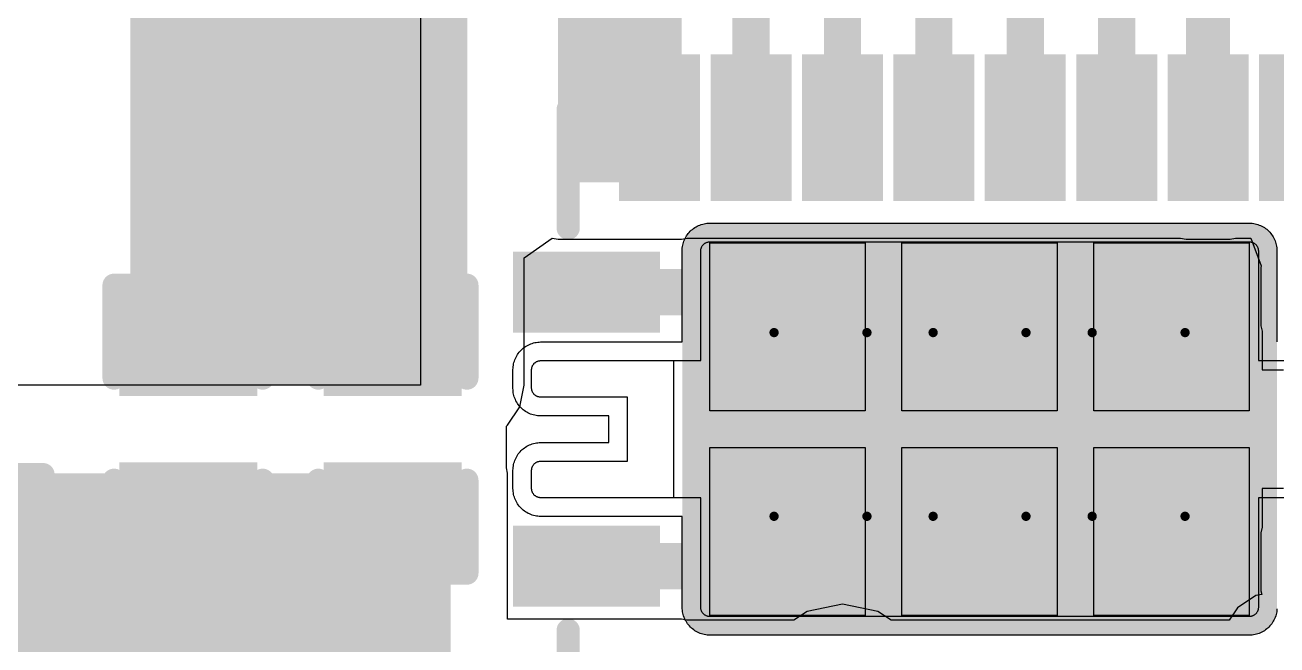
# Model space of a CAD drawing. Header units: inches. Extents: x -46 to 312, y 0 to 111.
# Drawn here: x -36.82 to -29.97, y 18.97 to 22.36 of the extents above; entities that cross this region are included whole.
import ezdxf

# ---------------------------------------------------------------- set-up
doc = ezdxf.new("R2010")
doc.units = ezdxf.units.IN
for name, color, linetype in [('Bottom Layer', 5, 'Continuous'), ('Drill Drawing', 1, 'Continuous'), ('Top Layer', 1, 'Continuous'), ('Top Overlay', 2, 'Continuous'), ('Top Paste', 8, 'Continuous'), ('Top Solder', 216, 'Continuous'), ('Via Holes', 16, 'Continuous')]:
    doc.layers.add(name, color=color, linetype=linetype)

# ---------------------------------------------------------------- blocks, each defined once
blk = doc.blocks.new('20_VQFN__3_5_4_5__18')
at = {"layer": 'Top Layer'}
for points in [[(-0.87, 2.45), (-0.63, 2.45), (-0.63, 1.85), (-0.87, 1.85)], [(0.63, 2.45), (0.87, 2.45), (0.87, 1.85), (0.63, 1.85)], [(1.35, 1.87), (1.95, 1.87), (1.95, 1.63), (1.35, 1.63)], [(1.35, 1.37), (1.95, 1.37), (1.95, 1.13), (1.35, 1.13)], [(1.35, 0.87), (1.95, 0.87), (1.95, 0.63), (1.35, 0.63)], [(1.35, 0.37), (1.95, 0.37), (1.95, 0.13), (1.35, 0.13)], [(1.35, -0.13), (1.95, -0.13), (1.95, -0.37), (1.35, -0.37)], [(1.35, -0.63), (1.95, -0.63), (1.95, -0.87), (1.35, -0.87)], [(1.35, -1.13), (1.95, -1.13), (1.95, -1.37), (1.35, -1.37)]]:
    blk.add_hatch(color=1, dxfattribs=at).paths.add_polyline_path(points)
h = blk.add_hatch(color=1, dxfattribs=at)
edge = h.paths.add_edge_path()
edge.add_arc((-0.9738, 1.4738), 0.0512, 90, 180)
edge.add_line((-1.025, 1.4738), (-1.025, -1.4737))
edge.add_arc((-0.9738, -1.4737), 0.0512, 180, 270)
edge.add_line((-0.9738, -1.525), (0.9738, -1.525))
edge.add_arc((0.9738, -1.4737), 0.0512, 270, 360)
edge.add_line((1.025, -1.4737), (1.025, 1.4738))
edge.add_arc((0.9738, 1.4738), 0.0512, 0, 90)
edge.add_line((0.9738, 1.525), (-0.9738, 1.525))
at = {"layer": 'Top Paste'}
for points in [[(-0.87, 2.45), (-0.63, 2.45), (-0.63, 1.85), (-0.87, 1.85)], [(0.63, 2.45), (0.87, 2.45), (0.87, 1.85), (0.63, 1.85)], [(1.35, 1.87), (1.95, 1.87), (1.95, 1.63), (1.35, 1.63)], [(1.35, 1.37), (1.95, 1.37), (1.95, 1.13), (1.35, 1.13)], [(1.35, 0.87), (1.95, 0.87), (1.95, 0.63), (1.35, 0.63)], [(1.35, 0.37), (1.95, 0.37), (1.95, 0.13), (1.35, 0.13)], [(1.35, -0.13), (1.95, -0.13), (1.95, -0.37), (1.35, -0.37)], [(1.35, -0.63), (1.95, -0.63), (1.95, -0.87), (1.35, -0.87)], [(1.35, -1.13), (1.95, -1.13), (1.95, -1.37), (1.35, -1.37)]]:
    blk.add_hatch(color=8, dxfattribs=at).paths.add_polyline_path(points)
at = {"layer": 'Top Solder'}
for points in [[(-0.9716, 2.5516), (-0.5284, 2.5516), (-0.5284, 1.7484), (-0.9716, 1.7484)], [(0.5284, 2.5516), (0.9716, 2.5516), (0.9716, 1.7484), (0.5284, 1.7484)], [(1.2484, 1.9716), (2.0516, 1.9716), (2.0516, 1.5284), (1.2484, 1.5284)], [(1.2484, 1.4716), (2.0516, 1.4716), (2.0516, 1.0284), (1.2484, 1.0284)], [(1.2484, 0.9716), (2.0516, 0.9716), (2.0516, 0.5284), (1.2484, 0.5284)], [(1.2484, 0.4716), (2.0516, 0.4716), (2.0516, 0.0284), (1.2484, 0.0284)], [(1.2484, -0.0284), (2.0516, -0.0284), (2.0516, -0.4716), (1.2484, -0.4716)], [(1.2484, -0.5284), (2.0516, -0.5284), (2.0516, -0.9716), (1.2484, -0.9716)], [(1.2484, -1.0284), (2.0516, -1.0284), (2.0516, -1.4716), (1.2484, -1.4716)], [(1.2484, -1.5284), (2.0516, -1.5284), (2.0516, -1.9716), (1.2484, -1.9716)]]:
    blk.add_hatch(color=216, dxfattribs=at).paths.add_polyline_path(points)
h = blk.add_hatch(color=216, dxfattribs=at)
edge = h.paths.add_edge_path()
edge.add_arc((-0.9738, 1.4738), 0.1528, 90, 180)
edge.add_line((-1.1266, 1.4738), (-1.1266, -1.4737))
edge.add_arc((-0.9738, -1.4737), 0.1528, 180, 270)
edge.add_line((-0.9738, -1.6266), (0.9738, -1.6266))
edge.add_arc((0.9738, -1.4737), 0.1528, 270, 360)
edge.add_line((1.1266, -1.4737), (1.1266, 1.4738))
edge.add_arc((0.9738, 1.4738), 0.1528, 0, 90)
edge.add_line((0.9738, 1.6266), (-0.9738, 1.6266))
at = {"layer": 'Top Layer'}
for p, q in [((-0.375, 2.4), (-0.3749, 2.4026)), ((-0.375, 1.525), (-0.375, 2.4)), ((-0.3749, 2.4026), (-0.3747, 2.4052)), ((-0.3747, 2.4052), (-0.3744, 2.4078)), ((-0.3744, 2.4078), (-0.3739, 2.4104)), ((-0.3739, 2.4104), (-0.3733, 2.4129)), ((-0.3733, 2.4129), (-0.3726, 2.4155)), ((-0.3726, 2.4155), (-0.3717, 2.4179)), ((-0.3717, 2.4179), (-0.3707, 2.4203)), ((-0.3707, 2.4203), (-0.3695, 2.4227)), ((-0.3695, 2.4227), (-0.3683, 2.425)), ((-0.3683, 2.425), (-0.3669, 2.4272)), ((-0.3669, 2.4272), (-0.3655, 2.4294)), ((-0.3655, 2.4294), (-0.3639, 2.4315)), ((-0.3639, 2.4315), (-0.3622, 2.4335)), ((-0.3622, 2.4335), (-0.3604, 2.4354)), ((-0.3604, 2.4354), (-0.3585, 2.4372)), ((-0.3585, 2.4372), (-0.3565, 2.4389)), ((-0.3565, 2.4389), (-0.3544, 2.4405)), ((-0.3544, 2.4405), (-0.3522, 2.4419)), ((-0.3522, 2.4419), (-0.35, 2.4433)), ((-0.35, 2.4433), (-0.3477, 2.4446)), ((-0.3477, 2.4446), (-0.3453, 2.4457)), ((-0.3453, 2.4457), (-0.3429, 2.4467)), ((-0.3429, 2.4467), (-0.3405, 2.4476)), ((-0.3405, 2.4476), (-0.3379, 2.4483)), ((-0.3379, 2.4483), (-0.3354, 2.4489)), ((-0.3354, 2.4489), (-0.3328, 2.4494)), ((-0.3328, 2.4494), (-0.3302, 2.4497)), ((-0.3302, 2.4497), (-0.3276, 2.4499)), ((-0.3276, 2.4499), (-0.325, 2.45)), ((-0.325, 2.45), (-0.225, 2.45)), ((-0.225, 2.45), (-0.2224, 2.4499)), ((-0.2224, 2.4499), (-0.2198, 2.4497)), ((-0.2198, 2.4497), (-0.2172, 2.4494)), ((-0.2172, 2.4494), (-0.2146, 2.4489)), ((-0.2146, 2.4489), (-0.2121, 2.4483)), ((-0.2121, 2.4483), (-0.2095, 2.4476)), ((-0.2095, 2.4476), (-0.2071, 2.4467)), ((-0.2071, 2.4467), (-0.2047, 2.4457)), ((-0.2047, 2.4457), (-0.2023, 2.4446)), ((-0.2023, 2.4446), (-0.2, 2.4433)), ((-0.2, 2.4433), (-0.1978, 2.4419)), ((-0.1978, 2.4419), (-0.1956, 2.4405)), ((-0.1956, 2.4405), (-0.1935, 2.4389)), ((-0.1935, 2.4389), (-0.1915, 2.4372)), ((-0.1915, 2.4372), (-0.1896, 2.4354)), ((-0.1896, 2.4354), (-0.1878, 2.4335)), ((-0.1878, 2.4335), (-0.1861, 2.4315)), ((-0.1861, 2.4315), (-0.1845, 2.4294)), ((-0.1845, 2.4294), (-0.1831, 2.4272)), ((-0.1831, 2.4272), (-0.1817, 2.425)), ((-0.1817, 2.425), (-0.1804, 2.4227)), ((-0.1804, 2.4227), (-0.1793, 2.4203)), ((-0.1793, 2.4203), (-0.1783, 2.4179)), ((-0.1783, 2.4179), (-0.1774, 2.4155)), ((-0.1774, 2.4155), (-0.1767, 2.4129)), ((-0.1767, 2.4129), (-0.1761, 2.4104)), ((-0.1761, 2.4104), (-0.1756, 2.4078)), ((-0.1756, 2.4078), (-0.1753, 2.4052)), ((-0.1753, 2.4052), (-0.1751, 2.4026)), ((-0.1751, 2.4026), (-0.175, 2.4)), ((-0.175, 2.4), (-0.175, 1.925)), ((0.175, 2.4), (0.1751, 2.4026)), ((0.175, 1.925), (0.175, 2.4)), ((0.1751, 2.4026), (0.1753, 2.4052)), ((0.1753, 2.4052), (0.1756, 2.4078)), ((0.1756, 2.4078), (0.1761, 2.4104)), ((0.1761, 2.4104), (0.1767, 2.4129)), ((0.1767, 2.4129), (0.1774, 2.4155)), ((0.1774, 2.4155), (0.1783, 2.4179)), ((0.1783, 2.4179), (0.1793, 2.4203)), ((0.1793, 2.4203), (0.1804, 2.4227)), ((0.1804, 2.4227), (0.1817, 2.425)), ((0.1817, 2.425), (0.1831, 2.4272)), ((0.1831, 2.4272), (0.1845, 2.4294)), ((0.1845, 2.4294), (0.1861, 2.4315)), ((0.1861, 2.4315), (0.1878, 2.4335)), ((0.1878, 2.4335), (0.1896, 2.4354)), ((0.1896, 2.4354), (0.1915, 2.4372)), ((0.1915, 2.4372), (0.1935, 2.4389)), ((0.1935, 2.4389), (0.1956, 2.4405)), ((0.1956, 2.4405), (0.1978, 2.4419)), ((0.1978, 2.4419), (0.2, 2.4433)), ((0.2, 2.4433), (0.2023, 2.4446)), ((0.2023, 2.4446), (0.2047, 2.4457)), ((0.2047, 2.4457), (0.2071, 2.4467)), ((0.2071, 2.4467), (0.2095, 2.4476)), ((0.2095, 2.4476), (0.2121, 2.4483)), ((0.2121, 2.4483), (0.2146, 2.4489)), ((0.2146, 2.4489), (0.2172, 2.4494)), ((0.2172, 2.4494), (0.2198, 2.4497)), ((0.2198, 2.4497), (0.2224, 2.4499)), ((0.2224, 2.4499), (0.225, 2.45)), ((0.225, 2.45), (0.325, 2.45)), ((0.325, 2.45), (0.3276, 2.4499)), ((0.3276, 2.4499), (0.3302, 2.4497)), ((0.3302, 2.4497), (0.3328, 2.4494)), ((0.3328, 2.4494), (0.3354, 2.4489)), ((0.3354, 2.4489), (0.3379, 2.4483)), ((0.3379, 2.4483), (0.3405, 2.4476)), ((0.3405, 2.4476), (0.3429, 2.4467)), ((0.3429, 2.4467), (0.3453, 2.4457)), ((0.3453, 2.4457), (0.3477, 2.4446)), ((0.3477, 2.4446), (0.35, 2.4433)), ((0.35, 2.4433), (0.3522, 2.4419)), ((0.3522, 2.4419), (0.3544, 2.4405)), ((0.3544, 2.4405), (0.3565, 2.4389)), ((0.3565, 2.4389), (0.3585, 2.4372)), ((0.3585, 2.4372), (0.3604, 2.4354)), ((0.3604, 2.4354), (0.3622, 2.4335)), ((0.3622, 2.4335), (0.3639, 2.4315)), ((0.3639, 2.4315), (0.3655, 2.4294)), ((0.3655, 2.4294), (0.3669, 2.4272)), ((0.3669, 2.4272), (0.3683, 2.425)), ((0.3683, 2.425), (0.3695, 2.4227)), ((0.3695, 2.4227), (0.3707, 2.4203)), ((0.3707, 2.4203), (0.3717, 2.4179)), ((0.3717, 2.4179), (0.3726, 2.4155)), ((0.3726, 2.4155), (0.3733, 2.4129)), ((0.3733, 2.4129), (0.3739, 2.4104)), ((0.3739, 2.4104), (0.3744, 2.4078)), ((0.3744, 2.4078), (0.3747, 2.4052)), ((0.3747, 2.4052), (0.3749, 2.4026)), ((0.3749, 2.4026), (0.375, 2.4)), ((0.375, 2.4), (0.375, 1.525)), ((-0.175, 1.925), (0.175, 1.925)), ((-1.0139, 1.5065), (-1.0122, 1.5085)), ((-1.0122, 1.5085), (-1.0104, 1.5104)), ((-1.0104, 1.5104), (-1.0085, 1.5122)), ((-1.0085, 1.5122), (-1.0065, 1.5139)), ((-1.0065, 1.5139), (-1.0044, 1.5155)), ((-1.0044, 1.5155), (-1.0022, 1.5169)), ((-1.0022, 1.5169), (-1, 1.5183)), ((-1, 1.5183), (-0.9977, 1.5196)), ((-0.9977, 1.5196), (-0.9953, 1.5207)), ((-0.9953, 1.5207), (-0.9929, 1.5217)), ((-0.9929, 1.5217), (-0.9905, 1.5226)), ((-0.9905, 1.5226), (-0.9879, 1.5233)), ((-0.9879, 1.5233), (-0.9854, 1.5239)), ((-0.9854, 1.5239), (-0.9828, 1.5244)), ((-0.9828, 1.5244), (-0.9802, 1.5247)), ((-0.9802, 1.5247), (-0.9776, 1.5249)), ((-0.9776, 1.5249), (-0.975, 1.525)), ((-0.975, 1.525), (-0.375, 1.525)), ((0.375, 1.525), (0.975, 1.525)), ((0.975, 1.525), (0.9776, 1.5249)), ((0.9776, 1.5249), (0.9802, 1.5247)), ((0.9802, 1.5247), (0.9828, 1.5244)), ((0.9828, 1.5244), (0.9854, 1.5239)), ((0.9854, 1.5239), (0.9879, 1.5233)), ((0.9879, 1.5233), (0.9905, 1.5226)), ((0.9905, 1.5226), (0.9929, 1.5217)), ((0.9929, 1.5217), (0.9953, 1.5207)), ((0.9953, 1.5207), (0.9977, 1.5196)), ((0.9977, 1.5196), (1, 1.5183)), ((1, 1.5183), (1.0022, 1.5169)), ((1.0022, 1.5169), (1.0044, 1.5155)), ((1.0044, 1.5155), (1.0065, 1.5139)), ((1.0065, 1.5139), (1.0085, 1.5122)), ((1.0085, 1.5122), (1.0104, 1.5104)), ((1.0104, 1.5104), (1.0122, 1.5085)), ((1.0122, 1.5085), (1.0139, 1.5065)), ((-1.025, 1.475), (-1.0249, 1.4776)), ((-1.025, -1.475), (-1.025, 1.475)), ((-1.0249, 1.4776), (-1.0247, 1.4802)), ((-1.0247, 1.4802), (-1.0244, 1.4828)), ((-1.0244, 1.4828), (-1.0239, 1.4854)), ((-1.0239, 1.4854), (-1.0233, 1.4879)), ((-1.0233, 1.4879), (-1.0226, 1.4905)), ((-1.0226, 1.4905), (-1.0217, 1.4929)), ((-1.0217, 1.4929), (-1.0207, 1.4953)), ((-1.0207, 1.4953), (-1.0196, 1.4977)), ((-1.0196, 1.4977), (-1.0183, 1.5)), ((-1.0183, 1.5), (-1.0169, 1.5022)), ((-1.0169, 1.5022), (-1.0155, 1.5044)), ((-1.0155, 1.5044), (-1.0139, 1.5065)), ((1.0139, 1.5065), (1.0155, 1.5044)), ((1.0155, 1.5044), (1.0169, 1.5022)), ((1.0169, 1.5022), (1.0183, 1.5)), ((1.0183, 1.5), (1.0196, 1.4977)), ((1.0196, 1.4977), (1.0207, 1.4953)), ((1.0207, 1.4953), (1.0217, 1.4929)), ((1.0217, 1.4929), (1.0226, 1.4905)), ((1.0226, 1.4905), (1.0233, 1.4879)), ((1.0233, 1.4879), (1.0239, 1.4854)), ((1.0239, 1.4854), (1.0244, 1.4828)), ((1.0244, 1.4828), (1.0247, 1.4802)), ((1.0247, 1.4802), (1.0249, 1.4776)), ((1.0249, 1.4776), (1.025, 1.475)), ((1.025, 1.475), (1.025, -1.475)), ((-1.0249, -1.4776), (-1.025, -1.475)), ((-1.0247, -1.4802), (-1.0249, -1.4776)), ((-1.0244, -1.4828), (-1.0247, -1.4802)), ((-1.0239, -1.4854), (-1.0244, -1.4828)), ((-1.0233, -1.4879), (-1.0239, -1.4854)), ((-1.0226, -1.4904), (-1.0233, -1.4879)), ((-1.0217, -1.4929), (-1.0226, -1.4904)), ((-1.0207, -1.4953), (-1.0217, -1.4929)), ((-1.0196, -1.4977), (-1.0207, -1.4953)), ((-1.0183, -1.5), (-1.0196, -1.4977)), ((-1.0169, -1.5022), (-1.0183, -1.5)), ((-1.0155, -1.5044), (-1.0169, -1.5022)), ((-1.0139, -1.5065), (-1.0155, -1.5044)), ((-1.0122, -1.5085), (-1.0139, -1.5065)), ((1.0139, -1.5065), (1.0122, -1.5085)), ((1.0155, -1.5044), (1.0139, -1.5065)), ((1.0169, -1.5022), (1.0155, -1.5044)), ((1.0183, -1.5), (1.0169, -1.5022)), ((1.0196, -1.4977), (1.0183, -1.5)), ((1.0207, -1.4953), (1.0196, -1.4977)), ((1.0217, -1.4929), (1.0207, -1.4953)), ((1.0226, -1.4904), (1.0217, -1.4929)), ((1.0233, -1.4879), (1.0226, -1.4904)), ((1.0239, -1.4854), (1.0233, -1.4879)), ((1.0244, -1.4828), (1.0239, -1.4854)), ((1.0247, -1.4802), (1.0244, -1.4828)), ((1.0249, -1.4776), (1.0247, -1.4802)), ((1.025, -1.475), (1.0249, -1.4776)), ((-1.0104, -1.5104), (-1.0122, -1.5085)), ((-1.0085, -1.5122), (-1.0104, -1.5104)), ((-1.0065, -1.5139), (-1.0085, -1.5122)), ((-1.0044, -1.5154), (-1.0065, -1.5139)), ((-1.0022, -1.5169), (-1.0044, -1.5154)), ((-1, -1.5183), (-1.0022, -1.5169)), ((-0.9977, -1.5195), (-1, -1.5183)), ((-0.9953, -1.5207), (-0.9977, -1.5195)), ((-0.9929, -1.5217), (-0.9953, -1.5207)), ((-0.9905, -1.5225), (-0.9929, -1.5217)), ((-0.9879, -1.5233), (-0.9905, -1.5225)), ((-0.9854, -1.5239), (-0.9879, -1.5233)), ((-0.9828, -1.5244), (-0.9854, -1.5239)), ((-0.9802, -1.5247), (-0.9828, -1.5244)), ((-0.9776, -1.5249), (-0.9802, -1.5247)), ((-0.975, -1.525), (-0.9776, -1.5249)), ((-0.375, -1.525), (-0.975, -1.525)), ((-0.375, -2.4), (-0.375, -1.525)), ((0.975, -1.525), (0.375, -1.525)), ((0.375, -1.525), (0.375, -2.4)), ((0.9776, -1.5249), (0.975, -1.525)), ((0.9802, -1.5247), (0.9776, -1.5249)), ((0.9828, -1.5244), (0.9802, -1.5247)), ((0.9854, -1.5239), (0.9828, -1.5244)), ((0.9879, -1.5233), (0.9854, -1.5239)), ((0.9905, -1.5225), (0.9879, -1.5233)), ((0.9929, -1.5217), (0.9905, -1.5225)), ((0.9953, -1.5207), (0.9929, -1.5217)), ((0.9977, -1.5195), (0.9953, -1.5207)), ((1, -1.5183), (0.9977, -1.5195)), ((1.0022, -1.5169), (1, -1.5183)), ((1.0044, -1.5154), (1.0022, -1.5169)), ((1.0065, -1.5139), (1.0044, -1.5154)), ((1.0085, -1.5122), (1.0065, -1.5139)), ((1.0104, -1.5104), (1.0085, -1.5122)), ((1.0122, -1.5085), (1.0104, -1.5104))]:
    blk.add_line(p, q, dxfattribs=at)
at = {"layer": 'Top Overlay', "const_width": 0.127}
for points in [[(-1.75, 2.25), (-1.1, 2.25)], [(1.1, 2.25), (1.75, 2.25)], [(1.75, 2.25), (1.75, 2.1)]]:
    blk.add_lwpolyline(points, dxfattribs=at)
at = {"layer": 'Top Overlay', "const_width": 0.0635}
for points in [[(-1.1318, 2.25, 1), (-1.0683, 2.25, 1)], [(1.0683, 2.25, 1), (1.1318, 2.25, 1)], [(1.7182, 2.25, 1), (1.7817, 2.25, 1)], [(1.7182, 2.25, 1), (1.7817, 2.25, 1)], [(1.7182, 2.1, 1), (1.7817, 2.1, 1)]]:
    blk.add_lwpolyline(points, format="xyb", close=True, dxfattribs=at)
at = {"layer": 'Top Paste'}
for p, q in [((-0.375, 2.4), (-0.3749, 2.4026)), ((-0.375, 1.675), (-0.375, 2.4)), ((-0.3749, 2.4026), (-0.3747, 2.4052)), ((-0.3747, 2.4052), (-0.3744, 2.4078)), ((-0.3744, 2.4078), (-0.3739, 2.4104)), ((-0.3739, 2.4104), (-0.3733, 2.4129)), ((-0.3733, 2.4129), (-0.3726, 2.4155)), ((-0.3726, 2.4155), (-0.3717, 2.4179)), ((-0.3717, 2.4179), (-0.3707, 2.4203)), ((-0.3707, 2.4203), (-0.3695, 2.4227)), ((-0.3695, 2.4227), (-0.3683, 2.425)), ((-0.3683, 2.425), (-0.3669, 2.4272)), ((-0.3669, 2.4272), (-0.3655, 2.4294)), ((-0.3655, 2.4294), (-0.3639, 2.4315)), ((-0.3639, 2.4315), (-0.3622, 2.4335)), ((-0.3622, 2.4335), (-0.3604, 2.4354)), ((-0.3604, 2.4354), (-0.3585, 2.4372)), ((-0.3585, 2.4372), (-0.3565, 2.4389)), ((-0.3565, 2.4389), (-0.3544, 2.4405)), ((-0.3544, 2.4405), (-0.3522, 2.4419)), ((-0.3522, 2.4419), (-0.35, 2.4433)), ((-0.35, 2.4433), (-0.3477, 2.4446)), ((-0.3477, 2.4446), (-0.3453, 2.4457)), ((-0.3453, 2.4457), (-0.3429, 2.4467)), ((-0.3429, 2.4467), (-0.3405, 2.4476)), ((-0.3405, 2.4476), (-0.3379, 2.4483)), ((-0.3379, 2.4483), (-0.3354, 2.4489)), ((-0.3354, 2.4489), (-0.3328, 2.4494)), ((-0.3328, 2.4494), (-0.3302, 2.4497)), ((-0.3302, 2.4497), (-0.3276, 2.4499)), ((-0.3276, 2.4499), (-0.325, 2.45)), ((-0.325, 2.45), (-0.225, 2.45)), ((-0.225, 2.45), (-0.2224, 2.4499)), ((-0.2224, 2.4499), (-0.2198, 2.4497)), ((-0.2198, 2.4497), (-0.2172, 2.4494)), ((-0.2172, 2.4494), (-0.2146, 2.4489)), ((-0.2146, 2.4489), (-0.2121, 2.4483)), ((-0.2121, 2.4483), (-0.2095, 2.4476)), ((-0.2095, 2.4476), (-0.2071, 2.4467)), ((-0.2071, 2.4467), (-0.2047, 2.4457)), ((-0.2047, 2.4457), (-0.2023, 2.4446)), ((-0.2023, 2.4446), (-0.2, 2.4433)), ((-0.2, 2.4433), (-0.1978, 2.4419)), ((-0.1978, 2.4419), (-0.1956, 2.4405)), ((-0.1956, 2.4405), (-0.1935, 2.4389)), ((-0.1935, 2.4389), (-0.1915, 2.4372)), ((-0.1915, 2.4372), (-0.1896, 2.4354)), ((-0.1896, 2.4354), (-0.1878, 2.4335)), ((-0.1878, 2.4335), (-0.1861, 2.4315)), ((-0.1861, 2.4315), (-0.1845, 2.4294)), ((-0.1845, 2.4294), (-0.1831, 2.4272)), ((-0.1831, 2.4272), (-0.1817, 2.425)), ((-0.1817, 2.425), (-0.1804, 2.4227)), ((-0.1804, 2.4227), (-0.1793, 2.4203)), ((-0.1793, 2.4203), (-0.1783, 2.4179)), ((-0.1783, 2.4179), (-0.1774, 2.4155)), ((-0.1774, 2.4155), (-0.1767, 2.4129)), ((-0.1767, 2.4129), (-0.1761, 2.4104)), ((-0.1761, 2.4104), (-0.1756, 2.4078)), ((-0.1756, 2.4078), (-0.1753, 2.4052)), ((-0.1753, 2.4052), (-0.1751, 2.4026)), ((-0.1751, 2.4026), (-0.175, 2.4)), ((-0.175, 2.4), (-0.175, 1.925)), ((0.175, 2.4), (0.1751, 2.4026)), ((0.175, 1.925), (0.175, 2.4)), ((0.1751, 2.4026), (0.1753, 2.4052)), ((0.1753, 2.4052), (0.1756, 2.4078)), ((0.1756, 2.4078), (0.1761, 2.4104)), ((0.1761, 2.4104), (0.1767, 2.4129)), ((0.1767, 2.4129), (0.1774, 2.4155)), ((0.1774, 2.4155), (0.1783, 2.4179)), ((0.1783, 2.4179), (0.1793, 2.4203)), ((0.1793, 2.4203), (0.1804, 2.4227)), ((0.1804, 2.4227), (0.1817, 2.425)), ((0.1817, 2.425), (0.1831, 2.4272)), ((0.1831, 2.4272), (0.1845, 2.4294)), ((0.1845, 2.4294), (0.1861, 2.4315)), ((0.1861, 2.4315), (0.1878, 2.4335)), ((0.1878, 2.4335), (0.1896, 2.4354)), ((0.1896, 2.4354), (0.1915, 2.4372)), ((0.1915, 2.4372), (0.1935, 2.4389)), ((0.1935, 2.4389), (0.1956, 2.4405)), ((0.1956, 2.4405), (0.1978, 2.4419)), ((0.1978, 2.4419), (0.2, 2.4433)), ((0.2, 2.4433), (0.2023, 2.4446)), ((0.2023, 2.4446), (0.2047, 2.4457)), ((0.2047, 2.4457), (0.2071, 2.4467)), ((0.2071, 2.4467), (0.2095, 2.4476)), ((0.2095, 2.4476), (0.2121, 2.4483)), ((0.2121, 2.4483), (0.2146, 2.4489)), ((0.2146, 2.4489), (0.2172, 2.4494)), ((0.2172, 2.4494), (0.2198, 2.4497)), ((0.2198, 2.4497), (0.2224, 2.4499)), ((0.2224, 2.4499), (0.225, 2.45)), ((0.225, 2.45), (0.325, 2.45)), ((0.325, 2.45), (0.3276, 2.4499)), ((0.3276, 2.4499), (0.3302, 2.4497)), ((0.3302, 2.4497), (0.3328, 2.4494)), ((0.3328, 2.4494), (0.3354, 2.4489)), ((0.3354, 2.4489), (0.3379, 2.4483)), ((0.3379, 2.4483), (0.3405, 2.4476)), ((0.3405, 2.4476), (0.3429, 2.4467)), ((0.3429, 2.4467), (0.3453, 2.4457)), ((0.3453, 2.4457), (0.3477, 2.4446)), ((0.3477, 2.4446), (0.35, 2.4433)), ((0.35, 2.4433), (0.3522, 2.4419)), ((0.3522, 2.4419), (0.3544, 2.4405)), ((0.3544, 2.4405), (0.3565, 2.4389)), ((0.3565, 2.4389), (0.3585, 2.4372)), ((0.3585, 2.4372), (0.3604, 2.4354)), ((0.3604, 2.4354), (0.3622, 2.4335)), ((0.3622, 2.4335), (0.3639, 2.4315)), ((0.3639, 2.4315), (0.3655, 2.4294)), ((0.3655, 2.4294), (0.3669, 2.4272)), ((0.3669, 2.4272), (0.3683, 2.425)), ((0.3683, 2.425), (0.3695, 2.4227)), ((0.3695, 2.4227), (0.3707, 2.4203)), ((0.3707, 2.4203), (0.3717, 2.4179)), ((0.3717, 2.4179), (0.3726, 2.4155)), ((0.3726, 2.4155), (0.3733, 2.4129)), ((0.3733, 2.4129), (0.3739, 2.4104)), ((0.3739, 2.4104), (0.3744, 2.4078)), ((0.3744, 2.4078), (0.3747, 2.4052)), ((0.3747, 2.4052), (0.3749, 2.4026)), ((0.3749, 2.4026), (0.375, 2.4)), ((0.375, 2.4), (0.375, 1.675)), ((-0.175, 1.925), (0.175, 1.925)), ((0.375, 1.675), (-0.375, 1.675)), ((-1.02, 0.625), (-1.02, 1.475)), ((-1.02, 1.475), (-0.1, 1.475)), ((-0.1, 1.475), (-0.1, 0.625)), ((0.1, 0.625), (0.1, 1.475)), ((0.1, 1.475), (1.02, 1.475)), ((1.02, 1.475), (1.02, 0.625)), ((-0.1, 0.625), (-1.02, 0.625)), ((1.02, 0.625), (0.1, 0.625)), ((-1.02, -0.425), (-1.02, 0.425)), ((-1.02, 0.425), (-0.1, 0.425)), ((-0.1, 0.425), (-0.1, -0.425)), ((0.1, -0.425), (0.1, 0.425)), ((0.1, 0.425), (1.02, 0.425)), ((1.02, 0.425), (1.02, -0.425)), ((-0.1, -0.425), (-1.02, -0.425)), ((1.02, -0.425), (0.1, -0.425)), ((-1.02, -1.475), (-1.02, -0.625)), ((-1.02, -0.625), (-0.1, -0.625)), ((-0.1, -0.625), (-0.1, -1.475)), ((0.1, -1.475), (0.1, -0.625)), ((0.1, -0.625), (1.02, -0.625)), ((1.02, -0.625), (1.02, -1.475)), ((-0.1, -1.475), (-1.02, -1.475)), ((1.02, -1.475), (0.1, -1.475))]:
    blk.add_line(p, q, dxfattribs=at)
at = {"layer": 'Top Solder'}
for p, q in [((-0.401, 2.5316), (-0.394, 2.5354)), ((-0.394, 2.5354), (-0.3868, 2.5389)), ((-0.3868, 2.5389), (-0.3795, 2.5419)), ((-0.3795, 2.5419), (-0.372, 2.5446)), ((-0.372, 2.5446), (-0.3643, 2.5468)), ((-0.3643, 2.5468), (-0.3566, 2.5487)), ((-0.3566, 2.5487), (-0.3488, 2.5501)), ((-0.3488, 2.5501), (-0.3409, 2.5512)), ((-0.3409, 2.5512), (-0.333, 2.5518)), ((-0.333, 2.5518), (-0.325, 2.552)), ((-0.325, 2.552), (-0.225, 2.552)), ((-0.225, 2.552), (-0.217, 2.5518)), ((-0.217, 2.5518), (-0.2091, 2.5512)), ((-0.2091, 2.5512), (-0.2012, 2.5501)), ((-0.2012, 2.5501), (-0.1934, 2.5487)), ((-0.1934, 2.5487), (-0.1857, 2.5468)), ((-0.1857, 2.5468), (-0.178, 2.5446)), ((-0.178, 2.5446), (-0.1705, 2.5419)), ((-0.1705, 2.5419), (-0.1632, 2.5389)), ((-0.1632, 2.5389), (-0.156, 2.5354)), ((-0.156, 2.5354), (-0.149, 2.5316)), ((0.148, 2.5319), (0.1549, 2.5357)), ((0.1549, 2.5357), (0.162, 2.539)), ((0.162, 2.539), (0.1692, 2.542)), ((0.1692, 2.542), (0.1766, 2.5447)), ((0.1766, 2.5447), (0.1842, 2.5469)), ((0.1842, 2.5469), (0.1918, 2.5487)), ((0.1918, 2.5487), (0.1995, 2.5502)), ((0.1995, 2.5502), (0.2073, 2.5512)), ((0.2073, 2.5512), (0.2152, 2.5518)), ((0.2152, 2.5518), (0.223, 2.552)), ((0.223, 2.552), (0.326, 2.552)), ((0.326, 2.552), (0.3339, 2.5518)), ((0.3339, 2.5518), (0.3418, 2.5512)), ((0.3418, 2.5512), (0.3496, 2.5501)), ((0.3496, 2.5501), (0.3574, 2.5487)), ((0.3574, 2.5487), (0.3651, 2.5469)), ((0.3651, 2.5469), (0.3727, 2.5446)), ((0.3727, 2.5446), (0.3801, 2.542)), ((0.3801, 2.542), (0.3874, 2.5389)), ((0.3874, 2.5389), (0.3946, 2.5355)), ((0.3946, 2.5355), (0.4015, 2.5318)), ((-0.4639, 2.4618), (-0.4604, 2.469)), ((-0.4604, 2.469), (-0.4566, 2.476)), ((-0.4566, 2.476), (-0.4525, 2.4828)), ((-0.4525, 2.4828), (-0.448, 2.4893)), ((-0.448, 2.4893), (-0.4431, 2.4957)), ((-0.4431, 2.4957), (-0.438, 2.5017)), ((-0.438, 2.5017), (-0.4325, 2.5075)), ((-0.4325, 2.5075), (-0.4267, 2.513)), ((-0.4267, 2.513), (-0.4207, 2.5181)), ((-0.4207, 2.5181), (-0.4143, 2.523)), ((-0.4143, 2.523), (-0.4078, 2.5275)), ((-0.4078, 2.5275), (-0.401, 2.5316)), ((-0.149, 2.5316), (-0.1422, 2.5275)), ((-0.1422, 2.5275), (-0.1357, 2.523)), ((-0.1357, 2.523), (-0.1293, 2.5181)), ((-0.1293, 2.5181), (-0.1233, 2.513)), ((-0.1233, 2.513), (-0.1175, 2.5075)), ((-0.1175, 2.5075), (-0.112, 2.5017)), ((-0.112, 2.5017), (-0.1069, 2.4957)), ((-0.1069, 2.4957), (-0.102, 2.4893)), ((-0.102, 2.4893), (-0.0975, 2.4828)), ((-0.0975, 2.4828), (-0.0934, 2.476)), ((-0.0934, 2.476), (-0.0896, 2.469)), ((-0.0896, 2.469), (-0.0861, 2.4618)), ((0.086, 2.463), (0.0893, 2.4701)), ((0.0893, 2.4701), (0.0931, 2.477)), ((0.0931, 2.477), (0.0972, 2.4837)), ((0.0972, 2.4837), (0.1016, 2.4902)), ((0.1016, 2.4902), (0.1064, 2.4964)), ((0.1064, 2.4964), (0.1115, 2.5024)), ((0.1115, 2.5024), (0.1169, 2.5081)), ((0.1169, 2.5081), (0.1226, 2.5135)), ((0.1226, 2.5135), (0.1286, 2.5186)), ((0.1286, 2.5186), (0.1348, 2.5234)), ((0.1348, 2.5234), (0.1413, 2.5278)), ((0.1413, 2.5278), (0.148, 2.5319)), ((0.4015, 2.5318), (0.4082, 2.5276)), ((0.4082, 2.5276), (0.4148, 2.5232)), ((0.4148, 2.5232), (0.421, 2.5184)), ((0.421, 2.5184), (0.427, 2.5132)), ((0.427, 2.5132), (0.4328, 2.5078)), ((0.4328, 2.5078), (0.4382, 2.502)), ((0.4382, 2.502), (0.4433, 2.496)), ((0.4433, 2.496), (0.4482, 2.4898)), ((0.4482, 2.4898), (0.4526, 2.4832)), ((0.4526, 2.4832), (0.4568, 2.4765)), ((0.4568, 2.4765), (0.4605, 2.4696)), ((0.4605, 2.4696), (0.4639, 2.4624)), ((-0.477, 2.4), (-0.4768, 2.408)), ((-0.477, 1.627), (-0.477, 2.4)), ((-0.4768, 2.408), (-0.4762, 2.4159)), ((-0.4762, 2.4159), (-0.4751, 2.4238)), ((-0.4751, 2.4238), (-0.4737, 2.4316)), ((-0.4737, 2.4316), (-0.4718, 2.4393)), ((-0.4718, 2.4393), (-0.4696, 2.447)), ((-0.4696, 2.447), (-0.4669, 2.4545)), ((-0.4669, 2.4545), (-0.4639, 2.4618)), ((-0.0861, 2.4618), (-0.0831, 2.4545)), ((-0.0831, 2.4545), (-0.0804, 2.447)), ((-0.0804, 2.447), (-0.0782, 2.4393)), ((-0.0782, 2.4393), (-0.0763, 2.4316)), ((-0.0763, 2.4316), (-0.0749, 2.4238)), ((-0.0749, 2.4238), (-0.0738, 2.4159)), ((-0.0738, 2.4159), (-0.0732, 2.408)), ((-0.0732, 2.408), (-0.073, 2.4)), ((-0.073, 2.4), (-0.073, 2.027)), ((0.073, 2.402), (0.0732, 2.4099)), ((0.073, 2.027), (0.073, 2.402)), ((0.0732, 2.4099), (0.0738, 2.4177)), ((0.0738, 2.4177), (0.0748, 2.4255)), ((0.0748, 2.4255), (0.0763, 2.4332)), ((0.0763, 2.4332), (0.0781, 2.4408)), ((0.0781, 2.4408), (0.0803, 2.4484)), ((0.0803, 2.4484), (0.083, 2.4558)), ((0.083, 2.4558), (0.086, 2.463)), ((0.4639, 2.4624), (0.467, 2.4551)), ((0.467, 2.4551), (0.4696, 2.4477)), ((0.4696, 2.4477), (0.4719, 2.4401)), ((0.4719, 2.4401), (0.4737, 2.4324)), ((0.4737, 2.4324), (0.4751, 2.4246)), ((0.4751, 2.4246), (0.4762, 2.4168)), ((0.4762, 2.4168), (0.4768, 2.4089)), ((0.4768, 2.4089), (0.477, 2.401)), ((0.477, 2.401), (0.477, 1.627)), ((-0.073, 2.027), (0.073, 2.027)), ((-1.0931, 1.5697), (-1.088, 1.5757)), ((-1.088, 1.5757), (-1.0825, 1.5815)), ((-1.0825, 1.5815), (-1.0767, 1.587)), ((-1.0767, 1.587), (-1.0707, 1.5921)), ((-1.0707, 1.5921), (-1.0643, 1.597)), ((-1.0643, 1.597), (-1.0578, 1.6015)), ((-1.0578, 1.6015), (-1.051, 1.6056)), ((-1.051, 1.6056), (-1.044, 1.6094)), ((-1.044, 1.6094), (-1.0368, 1.6129)), ((-1.0368, 1.6129), (-1.0295, 1.6159)), ((-1.0295, 1.6159), (-1.022, 1.6186)), ((-1.022, 1.6186), (-1.0143, 1.6208)), ((-1.0143, 1.6208), (-1.0066, 1.6227)), ((-1.0066, 1.6227), (-0.9988, 1.6241)), ((-0.9988, 1.6241), (-0.9909, 1.6252)), ((-0.9909, 1.6252), (-0.983, 1.6258)), ((-0.983, 1.6258), (-0.975, 1.626)), ((-0.975, 1.626), (-0.478, 1.626)), ((-0.478, 1.626), (-0.4779, 1.626)), ((-0.4779, 1.626), (-0.4779, 1.626)), ((-0.4779, 1.626), (-0.4778, 1.626)), ((-0.4778, 1.626), (-0.4778, 1.626)), ((-0.4778, 1.626), (-0.4777, 1.626)), ((-0.4777, 1.626), (-0.4777, 1.6261)), ((-0.4777, 1.6261), (-0.4776, 1.6261)), ((-0.4776, 1.6261), (-0.4776, 1.6261)), ((-0.4776, 1.6261), (-0.4775, 1.6261)), ((-0.4775, 1.6261), (-0.4775, 1.6262)), ((-0.4775, 1.6262), (-0.4774, 1.6262)), ((-0.4775, 1.6261), (-0.4775, 1.6261)), ((-0.4774, 1.6262), (-0.4773, 1.6263)), ((-0.4774, 1.6262), (-0.4774, 1.6262)), ((-0.4773, 1.6263), (-0.4772, 1.6264)), ((-0.4773, 1.6263), (-0.4773, 1.6263)), ((-0.4773, 1.6263), (-0.4773, 1.6263)), ((-0.4772, 1.6264), (-0.4772, 1.6265)), ((-0.4772, 1.6265), (-0.4771, 1.6265)), ((-0.4772, 1.6264), (-0.4772, 1.6264)), ((-0.4771, 1.6266), (-0.4771, 1.6267)), ((-0.4771, 1.6267), (-0.477, 1.6267)), ((-0.4771, 1.6265), (-0.4771, 1.6266)), ((-0.4771, 1.6266), (-0.4771, 1.6266)), ((-0.4771, 1.6265), (-0.4771, 1.6265)), ((-0.477, 1.6269), (-0.477, 1.627)), ((-0.477, 1.627), (-0.477, 1.627)), ((-0.477, 1.6268), (-0.477, 1.6269)), ((-0.477, 1.6267), (-0.477, 1.6268)), ((-0.477, 1.6268), (-0.477, 1.6268)), ((0.477, 1.627), (0.975, 1.627)), ((0.975, 1.627), (0.983, 1.6268)), ((0.983, 1.6268), (0.9909, 1.6262)), ((0.9909, 1.6262), (0.9988, 1.6251)), ((0.9988, 1.6251), (1.0066, 1.6237)), ((1.0066, 1.6237), (1.0143, 1.6218)), ((1.0143, 1.6218), (1.022, 1.6196)), ((1.022, 1.6196), (1.0295, 1.6169)), ((1.0295, 1.6169), (1.0368, 1.6139)), ((1.0368, 1.6139), (1.044, 1.6104)), ((1.044, 1.6104), (1.051, 1.6066)), ((1.051, 1.6066), (1.0578, 1.6025)), ((1.0578, 1.6025), (1.0643, 1.598)), ((1.0643, 1.598), (1.0707, 1.5931)), ((1.0707, 1.5931), (1.0767, 1.588)), ((1.0767, 1.588), (1.0825, 1.5825)), ((1.0825, 1.5825), (1.088, 1.5767)), ((1.088, 1.5767), (1.0931, 1.5707)), ((-1.1237, 1.5056), (-1.1218, 1.5133)), ((-1.1218, 1.5133), (-1.1196, 1.521)), ((-1.1196, 1.521), (-1.1169, 1.5285)), ((-1.1169, 1.5285), (-1.1139, 1.5358)), ((-1.1139, 1.5358), (-1.1104, 1.543)), ((-1.1104, 1.543), (-1.1066, 1.55)), ((-1.1066, 1.55), (-1.1025, 1.5568)), ((-1.1025, 1.5568), (-1.098, 1.5633)), ((-1.098, 1.5633), (-1.0931, 1.5697)), ((1.0931, 1.5707), (1.098, 1.5643)), ((1.098, 1.5643), (1.1025, 1.5578)), ((1.1025, 1.5578), (1.1066, 1.551)), ((1.1066, 1.551), (1.1104, 1.544)), ((1.1104, 1.544), (1.1139, 1.5368)), ((1.1139, 1.5368), (1.1169, 1.5295)), ((1.1169, 1.5295), (1.1196, 1.522)), ((1.1196, 1.522), (1.1218, 1.5143)), ((1.1218, 1.5143), (1.1237, 1.5066)), ((1.1237, 1.5066), (1.1251, 1.4988)), ((-1.127, 1.474), (-1.1268, 1.482)), ((-1.127, -1.475), (-1.127, 1.474)), ((-1.1268, 1.482), (-1.1262, 1.4899)), ((-1.1262, 1.4899), (-1.1251, 1.4978)), ((-1.1251, 1.4978), (-1.1237, 1.5056)), ((1.1251, 1.4988), (1.1262, 1.4909)), ((1.1262, 1.4909), (1.1268, 1.483)), ((1.1268, 1.483), (1.127, 1.475)), ((1.127, 1.475), (1.127, -1.476)), ((-1.1268, -1.483), (-1.127, -1.475)), ((-1.1262, -1.4909), (-1.1268, -1.483)), ((-1.1251, -1.4988), (-1.1262, -1.4909)), ((-1.1237, -1.5066), (-1.1251, -1.4988)), ((1.1252, -1.4995), (1.1237, -1.5072)), ((1.1262, -1.4917), (1.1252, -1.4995)), ((1.1268, -1.4838), (1.1262, -1.4917)), ((1.127, -1.476), (1.1268, -1.4838)), ((-1.1218, -1.5143), (-1.1237, -1.5066)), ((-1.1196, -1.522), (-1.1218, -1.5143)), ((-1.1169, -1.5295), (-1.1196, -1.522)), ((-1.1139, -1.5368), (-1.1169, -1.5295)), ((-1.1104, -1.544), (-1.1139, -1.5368)), ((-1.1066, -1.551), (-1.1104, -1.544)), ((-1.1025, -1.5578), (-1.1066, -1.551)), ((-1.098, -1.5643), (-1.1025, -1.5578)), ((-1.0931, -1.5707), (-1.098, -1.5643)), ((-1.088, -1.5767), (-1.0931, -1.5707)), ((1.0936, -1.5704), (1.0885, -1.5764)), ((1.0984, -1.5642), (1.0936, -1.5704)), ((1.1028, -1.5577), (1.0984, -1.5642)), ((1.1069, -1.551), (1.1028, -1.5577)), ((1.1107, -1.5441), (1.1069, -1.551)), ((1.114, -1.537), (1.1107, -1.5441)), ((1.117, -1.5298), (1.114, -1.537)), ((1.1197, -1.5223), (1.117, -1.5298)), ((1.1219, -1.5148), (1.1197, -1.5223)), ((1.1237, -1.5072), (1.1219, -1.5148)), ((-1.0825, -1.5825), (-1.088, -1.5767)), ((-1.0767, -1.588), (-1.0825, -1.5825)), ((-1.0707, -1.5931), (-1.0767, -1.588)), ((-1.0643, -1.598), (-1.0707, -1.5931)), ((-1.0578, -1.6025), (-1.0643, -1.598)), ((-1.051, -1.6066), (-1.0578, -1.6025)), ((-1.044, -1.6104), (-1.051, -1.6066)), ((-1.0368, -1.6139), (-1.044, -1.6104)), ((-1.0295, -1.6169), (-1.0368, -1.6139)), ((-1.022, -1.6196), (-1.0295, -1.6169)), ((-1.0143, -1.6218), (-1.022, -1.6196)), ((-1.0066, -1.6237), (-1.0143, -1.6218)), ((-0.9988, -1.6251), (-1.0066, -1.6237)), ((-0.9909, -1.6262), (-0.9988, -1.6251)), ((-0.983, -1.6268), (-0.9909, -1.6262)), ((0.4772, -1.6265), (0.4771, -1.6265)), ((0.4771, -1.6265), (0.4771, -1.6265)), ((0.4771, -1.6265), (0.4771, -1.6266)), ((0.4771, -1.6266), (0.4771, -1.6266)), ((0.4771, -1.6266), (0.4771, -1.6267)), ((0.4773, -1.6263), (0.4772, -1.6264)), ((0.4772, -1.6264), (0.4772, -1.6264)), ((0.4772, -1.6264), (0.4772, -1.6265)), ((0.4774, -1.6262), (0.4773, -1.6263)), ((0.4773, -1.6263), (0.4773, -1.6263)), ((0.4773, -1.6263), (0.4773, -1.6263)), ((0.4775, -1.6262), (0.4774, -1.6262)), ((0.4774, -1.6262), (0.4774, -1.6262)), ((0.4776, -1.6261), (0.4775, -1.6261)), ((0.4775, -1.6261), (0.4775, -1.6261)), ((0.4775, -1.6261), (0.4775, -1.6262)), ((0.4777, -1.626), (0.4776, -1.6261)), ((0.4776, -1.6261), (0.4776, -1.6261)), ((0.4778, -1.626), (0.4777, -1.626)), ((0.4777, -1.626), (0.4777, -1.626)), ((0.4779, -1.626), (0.4778, -1.626)), ((0.4778, -1.626), (0.4778, -1.626)), ((0.478, -1.626), (0.4779, -1.626)), ((0.4779, -1.626), (0.4779, -1.626)), ((0.977, -1.626), (0.478, -1.626)), ((0.9848, -1.6258), (0.977, -1.626)), ((0.9927, -1.6252), (0.9848, -1.6258)), ((1.0005, -1.6241), (0.9927, -1.6252)), ((1.0082, -1.6227), (1.0005, -1.6241)), ((1.0158, -1.6209), (1.0082, -1.6227)), ((1.0234, -1.6187), (1.0158, -1.6209)), ((1.0308, -1.616), (1.0234, -1.6187)), ((1.038, -1.613), (1.0308, -1.616)), ((1.0451, -1.6096), (1.038, -1.613)), ((1.052, -1.6059), (1.0451, -1.6096)), ((1.0587, -1.6018), (1.052, -1.6059)), ((1.0652, -1.5974), (1.0587, -1.6018)), ((1.0714, -1.5926), (1.0652, -1.5974)), ((1.0774, -1.5875), (1.0714, -1.5926)), ((1.0831, -1.5821), (1.0774, -1.5875)), ((1.0885, -1.5764), (1.0831, -1.5821))]:
    blk.add_line(p, q, dxfattribs=at)
blk = doc.blocks.new('C___0402_61')
at = {"layer": 'Top Layer'}
for points in [[(-0.6985, -0.3175), (-0.6985, 0.3175), (-0.2413, 0.3175), (-0.2413, -0.3175)], [(0.2413, -0.3175), (0.2413, 0.3175), (0.6985, 0.3175), (0.6985, -0.3175)]]:
    blk.add_hatch(color=1, dxfattribs=at).paths.add_polyline_path(points)
at = {"layer": 'Top Paste'}
for points in [[(-0.6985, -0.3175), (-0.6985, 0.3175), (-0.2413, 0.3175), (-0.2413, -0.3175)], [(0.2413, -0.3175), (0.2413, 0.3175), (0.6985, 0.3175), (0.6985, -0.3175)]]:
    blk.add_hatch(color=8, dxfattribs=at).paths.add_polyline_path(points)
at = {"layer": 'Top Solder'}
for points in [[(-0.7585, -0.3775), (-0.7585, 0.3775), (-0.1813, 0.3775), (-0.1813, -0.3775)], [(0.1813, -0.3775), (0.1813, 0.3775), (0.7585, 0.3775), (0.7585, -0.3775)]]:
    blk.add_hatch(color=216, dxfattribs=at).paths.add_polyline_path(points)
at = {"layer": 'Top Overlay', "const_width": 0.127}
for points in [[(-0.2794, 0.4064), (-0.7874, 0.4064)], [(-0.7874, -0.4064), (-0.7874, 0.4064)], [(0.7874, 0.4064), (0.2794, 0.4064)], [(0.7874, -0.4064), (0.7874, 0.4064)], [(-0.2794, -0.4064), (-0.7874, -0.4064)], [(0.7874, -0.4064), (0.2794, -0.4064)]]:
    blk.add_lwpolyline(points, dxfattribs=at)
at = {"layer": 'Top Overlay', "const_width": 0.0635}
for points in [[(-0.8191, 0.4064, 1), (-0.7556, 0.4064, 1)], [(-0.8191, 0.4064, 1), (-0.7556, 0.4064, 1)], [(-0.3111, 0.4064, 1), (-0.2477, 0.4064, 1)], [(0.2477, 0.4064, 1), (0.3111, 0.4064, 1)], [(0.7556, 0.4064, 1), (0.8191, 0.4064, 1)], [(0.7556, 0.4064, 1), (0.8191, 0.4064, 1)], [(-0.8191, -0.4064, 1), (-0.7556, -0.4064, 1)], [(-0.8191, -0.4064, 1), (-0.7556, -0.4064, 1)], [(-0.3111, -0.4064, 1), (-0.2477, -0.4064, 1)], [(0.2477, -0.4064, 1), (0.3111, -0.4064, 1)], [(0.7556, -0.4064, 1), (0.8191, -0.4064, 1)], [(0.7556, -0.4064, 1), (0.8191, -0.4064, 1)]]:
    blk.add_lwpolyline(points, format="xyb", close=True, dxfattribs=at)
blk = doc.blocks.new('C___0402_67')
at = {"layer": 'Top Layer'}
for points in [[(-0.6985, -0.3175), (-0.6985, 0.3175), (-0.2413, 0.3175), (-0.2413, -0.3175)], [(0.2413, -0.3175), (0.2413, 0.3175), (0.6985, 0.3175), (0.6985, -0.3175)]]:
    blk.add_hatch(color=1, dxfattribs=at).paths.add_polyline_path(points)
at = {"layer": 'Top Paste'}
for points in [[(-0.6985, -0.3175), (-0.6985, 0.3175), (-0.2413, 0.3175), (-0.2413, -0.3175)], [(0.2413, -0.3175), (0.2413, 0.3175), (0.6985, 0.3175), (0.6985, -0.3175)]]:
    blk.add_hatch(color=8, dxfattribs=at).paths.add_polyline_path(points)
at = {"layer": 'Top Solder'}
for points in [[(-0.7585, -0.3775), (-0.7585, 0.3775), (-0.1813, 0.3775), (-0.1813, -0.3775)], [(0.1813, -0.3775), (0.1813, 0.3775), (0.7585, 0.3775), (0.7585, -0.3775)]]:
    blk.add_hatch(color=216, dxfattribs=at).paths.add_polyline_path(points)
at = {"layer": 'Top Overlay', "const_width": 0.127}
for points in [[(-0.2794, 0.4064), (-0.7874, 0.4064)], [(-0.7874, -0.4064), (-0.7874, 0.4064)], [(0.7874, 0.4064), (0.2794, 0.4064)], [(0.7874, -0.4064), (0.7874, 0.4064)], [(-0.2794, -0.4064), (-0.7874, -0.4064)], [(0.7874, -0.4064), (0.2794, -0.4064)]]:
    blk.add_lwpolyline(points, dxfattribs=at)
at = {"layer": 'Top Overlay', "const_width": 0.0635}
for points in [[(-0.8191, 0.4064, 1), (-0.7556, 0.4064, 1)], [(-0.8191, 0.4064, 1), (-0.7556, 0.4064, 1)], [(-0.3111, 0.4064, 1), (-0.2477, 0.4064, 1)], [(0.2477, 0.4064, 1), (0.3111, 0.4064, 1)], [(0.7556, 0.4064, 1), (0.8191, 0.4064, 1)], [(0.7556, 0.4064, 1), (0.8191, 0.4064, 1)], [(-0.8191, -0.4064, 1), (-0.7556, -0.4064, 1)], [(-0.8191, -0.4064, 1), (-0.7556, -0.4064, 1)], [(-0.3111, -0.4064, 1), (-0.2477, -0.4064, 1)], [(0.2477, -0.4064, 1), (0.3111, -0.4064, 1)], [(0.7556, -0.4064, 1), (0.8191, -0.4064, 1)], [(0.7556, -0.4064, 1), (0.8191, -0.4064, 1)]]:
    blk.add_lwpolyline(points, format="xyb", close=True, dxfattribs=at)
blk = doc.blocks.new('C___0402_68')
at = {"layer": 'Top Layer'}
for points in [[(-0.6985, -0.3175), (-0.6985, 0.3175), (-0.2413, 0.3175), (-0.2413, -0.3175)], [(0.2413, -0.3175), (0.2413, 0.3175), (0.6985, 0.3175), (0.6985, -0.3175)]]:
    blk.add_hatch(color=1, dxfattribs=at).paths.add_polyline_path(points)
at = {"layer": 'Top Paste'}
for points in [[(-0.6985, -0.3175), (-0.6985, 0.3175), (-0.2413, 0.3175), (-0.2413, -0.3175)], [(0.2413, -0.3175), (0.2413, 0.3175), (0.6985, 0.3175), (0.6985, -0.3175)]]:
    blk.add_hatch(color=8, dxfattribs=at).paths.add_polyline_path(points)
at = {"layer": 'Top Solder'}
for points in [[(-0.7585, -0.3775), (-0.7585, 0.3775), (-0.1813, 0.3775), (-0.1813, -0.3775)], [(0.1813, -0.3775), (0.1813, 0.3775), (0.7585, 0.3775), (0.7585, -0.3775)]]:
    blk.add_hatch(color=216, dxfattribs=at).paths.add_polyline_path(points)
at = {"layer": 'Top Overlay', "const_width": 0.127}
for points in [[(-0.7874, 0.4064), (-0.2794, 0.4064)], [(-0.7874, -0.4064), (-0.7874, 0.4064)], [(0.2794, 0.4064), (0.7874, 0.4064)], [(0.7874, -0.4064), (0.7874, 0.4064)], [(-0.7874, -0.4064), (-0.2794, -0.4064)], [(0.2794, -0.4064), (0.7874, -0.4064)]]:
    blk.add_lwpolyline(points, dxfattribs=at)
at = {"layer": 'Top Overlay', "const_width": 0.0635}
for points in [[(-0.8191, 0.4064, 1), (-0.7556, 0.4064, 1)], [(-0.8191, 0.4064, 1), (-0.7556, 0.4064, 1)], [(-0.3111, 0.4064, 1), (-0.2477, 0.4064, 1)], [(0.2477, 0.4064, 1), (0.3111, 0.4064, 1)], [(0.7556, 0.4064, 1), (0.8191, 0.4064, 1)], [(0.7556, 0.4064, 1), (0.8191, 0.4064, 1)], [(-0.8191, -0.4064, 1), (-0.7556, -0.4064, 1)], [(-0.8191, -0.4064, 1), (-0.7556, -0.4064, 1)], [(-0.3111, -0.4064, 1), (-0.2477, -0.4064, 1)], [(0.2477, -0.4064, 1), (0.3111, -0.4064, 1)], [(0.7556, -0.4064, 1), (0.8191, -0.4064, 1)], [(0.7556, -0.4064, 1), (0.8191, -0.4064, 1)]]:
    blk.add_lwpolyline(points, format="xyb", close=True, dxfattribs=at)

msp = doc.modelspace()

# ---------------------------------------------------------------- hatches: boundary and pattern name
at = {"layer": 'Bottom Layer'}
h = msp.add_hatch(color=5, dxfattribs=at)
edge = h.paths.add_edge_path()
edge.add_arc((-32.4648, 20.679), 0.3, 0, 360)
h = msp.add_hatch(color=5, dxfattribs=at)
edge = h.paths.add_edge_path()
edge.add_arc((-31.5948, 20.679), 0.3, 0, 360)
h = msp.add_hatch(color=5, dxfattribs=at)
edge = h.paths.add_edge_path()
edge.add_arc((-30.7248, 20.679), 0.3, 0, 360)
h = msp.add_hatch(color=5, dxfattribs=at)
edge = h.paths.add_edge_path()
edge.add_arc((-32.4648, 19.6739), 0.3, 0, 360)
h = msp.add_hatch(color=5, dxfattribs=at)
edge = h.paths.add_edge_path()
edge.add_arc((-31.5948, 19.6739), 0.3, 0, 360)
h = msp.add_hatch(color=5, dxfattribs=at)
edge = h.paths.add_edge_path()
edge.add_arc((-30.7248, 19.6739), 0.3, 0, 360)
at = {"layer": 'Top Layer'}
for points in [[(-30.4648, 21.5005), (-30.2248, 21.5005), (-30.2248, 23.3232), (-30.4648, 23.3232)], [(-36.2399, 20.3919), (-34.3962, 20.3919), (-34.3962, 23.0515), (-36.2399, 23.0515)], [(-33.8998, 21.5005), (-33.2248, 21.5005), (-33.2248, 23.0515), (-33.8998, 23.0515)], [(-37.2636, 18.0524), (-34.4878, 18.0524), (-34.4878, 19.9093), (-37.2636, 19.9093)]]:
    msp.add_hatch(color=1, dxfattribs=at).paths.add_polyline_path(points)
h = msp.add_hatch(color=1, dxfattribs=at)
edge = h.paths.add_edge_path()
edge.add_arc((-32.4648, 20.679), 0.3, 0, 360)
h = msp.add_hatch(color=1, dxfattribs=at)
edge = h.paths.add_edge_path()
edge.add_arc((-31.5948, 20.679), 0.3, 0, 360)
h = msp.add_hatch(color=1, dxfattribs=at)
edge = h.paths.add_edge_path()
edge.add_arc((-30.7248, 20.679), 0.3, 0, 360)
h = msp.add_hatch(color=1, dxfattribs=at)
edge = h.paths.add_edge_path()
edge.add_arc((-32.4648, 19.6739), 0.3, 0, 360)
h = msp.add_hatch(color=1, dxfattribs=at)
edge = h.paths.add_edge_path()
edge.add_arc((-31.5948, 19.6739), 0.3, 0, 360)
h = msp.add_hatch(color=1, dxfattribs=at)
edge = h.paths.add_edge_path()
edge.add_arc((-30.7248, 19.6739), 0.3, 0, 360)
at = {"layer": 'Via Holes'}
h = msp.add_hatch(color=7, dxfattribs=at)
edge = h.paths.add_edge_path()
edge.add_arc((-32.4648, 20.679), 0.15, 0, 360)
h = msp.add_hatch(color=7, dxfattribs=at)
edge = h.paths.add_edge_path()
edge.add_arc((-31.5948, 20.679), 0.15, 0, 360)
h = msp.add_hatch(color=7, dxfattribs=at)
edge = h.paths.add_edge_path()
edge.add_arc((-30.7248, 20.679), 0.15, 0, 360)
h = msp.add_hatch(color=7, dxfattribs=at)
edge = h.paths.add_edge_path()
edge.add_arc((-32.4648, 19.6739), 0.15, 0, 360)
h = msp.add_hatch(color=7, dxfattribs=at)
edge = h.paths.add_edge_path()
edge.add_arc((-31.5948, 19.6739), 0.15, 0, 360)
h = msp.add_hatch(color=7, dxfattribs=at)
edge = h.paths.add_edge_path()
edge.add_arc((-30.7248, 19.6739), 0.15, 0, 360)

# ---------------------------------------------------------------- linework, layer by layer
at = {"layer": 'Drill Drawing'}
for points, const_width in [([(-32.2108, 20.679, 1), (-32.7188, 20.679, 1)], 0.0508), ([(-31.3408, 20.679, 1), (-31.8488, 20.679, 1)], 0.0508), ([(-30.4708, 20.679, 1), (-30.9788, 20.679, 1)], 0.0508), ([(-32.7315, 20.679, 1), (-32.7061, 20.679, 1)], 0.0254), ([(-32.2235, 20.679, 1), (-32.1981, 20.679, 1)], 0.0254), ([(-31.8615, 20.679, 1), (-31.8361, 20.679, 1)], 0.0254), ([(-31.3535, 20.679, 1), (-31.3281, 20.679, 1)], 0.0254), ([(-30.9915, 20.679, 1), (-30.9661, 20.679, 1)], 0.0254), ([(-30.4835, 20.679, 1), (-30.4581, 20.679, 1)], 0.0254), ([(-32.2108, 19.6739, 1), (-32.7188, 19.6739, 1)], 0.0508), ([(-31.3408, 19.6739, 1), (-31.8488, 19.6739, 1)], 0.0508), ([(-30.4708, 19.6739, 1), (-30.9788, 19.6739, 1)], 0.0508), ([(-32.7315, 19.6739, 1), (-32.7061, 19.6739, 1)], 0.0254), ([(-32.2235, 19.6739, 1), (-32.1981, 19.6739, 1)], 0.0254), ([(-31.8615, 19.6739, 1), (-31.8361, 19.6739, 1)], 0.0254), ([(-31.3535, 19.6739, 1), (-31.3281, 19.6739, 1)], 0.0254), ([(-30.9915, 19.6739, 1), (-30.9661, 19.6739, 1)], 0.0254), ([(-30.4835, 19.6739, 1), (-30.4581, 19.6739, 1)], 0.0254)]:
    msp.add_lwpolyline(points, format="xyb", close=True, dxfattribs=dict(at, const_width=const_width))
at = {"layer": 'Top Layer'}
for p, q in [((-34.6529, 23.0515), (-34.6529, 20.3919)), ((-34.0854, 21.0887), (-33.933, 21.1964)), ((-33.933, 21.1964), (-33.8998, 21.1898)), ((-33.8998, 21.1898), (-33.2248, 21.1898)), ((-33.2248, 21.1898), (-33.1948, 21.1957)), ((-33.1948, 21.1957), (-30.4949, 21.1957)), ((-30.4949, 21.1957), (-30.4648, 21.1898)), ((-30.4648, 21.1898), (-30.2248, 21.1898)), ((-30.2248, 21.1898), (-30.1948, 21.1957)), ((-30.1948, 21.1957), (-30.1109, 21.1957)), ((-30.1109, 21.1957), (-30.0538, 21.0433)), ((-34.0854, 20.3919), (-34.0854, 21.0887)), ((-30.0538, 21.0433), (-30.0556, 21.0343)), ((-30.0556, 21.0343), (-30.0556, 20.7168)), ((-30.0556, 20.7168), (-30.0496, 20.6868)), ((-30.0496, 20.6868), (-30.0496, 20.4758)), ((-30.0496, 20.4758), (-29.9326, 20.4758)), ((-34.6529, 20.3919), (-37.2636, 20.3919)), ((-34.1091, 20.2729), (-34.0854, 20.3919)), ((-34.1764, 20.1721), (-34.1091, 20.2729)), ((-34.183, 20.1677), (-34.1764, 20.1721)), ((-34.183, 19.9393), (-34.183, 20.1677)), ((-34.1771, 19.9093), (-34.183, 19.9393)), ((-34.1771, 19.1113), (-34.1771, 19.9093)), ((-29.9326, 19.8253), (-30.0496, 19.8253)), ((-30.0496, 19.8253), (-30.0496, 19.6143)), ((-30.0496, 19.6143), (-30.0556, 19.5842)), ((-30.0556, 19.5842), (-30.0556, 19.2667)), ((-30.0516, 19.2464), (-30.0838, 19.24)), ((-30.0556, 19.2667), (-30.0516, 19.2464)), ((-32.3448, 19.1924), (-32.5381, 19.1539)), ((-32.1516, 19.1539), (-32.3448, 19.1924)), ((-30.0838, 19.24), (-30.1846, 19.1726)), ((-33.2248, 19.1113), (-34.1771, 19.1113)), ((-33.1948, 19.1053), (-33.2248, 19.1113)), ((-32.6108, 19.1053), (-33.1948, 19.1053)), ((-32.5381, 19.1539), (-32.6108, 19.1053)), ((-32.0789, 19.1053), (-32.1516, 19.1539)), ((-30.2295, 19.1053), (-32.0789, 19.1053)), ((-30.1846, 19.1726), (-30.2295, 19.1053))]:
    msp.add_line(p, q, dxfattribs=at)
for points, const_width in [([(-31.3448, 21.8005), (-31.3448, 24.4522)], 0.2032), ([(-31.8448, 21.8005), (-31.8448, 24.1569)], 0.2032), ([(-30.8448, 21.8005), (-30.8448, 23.5368)], 0.2032), ([(-32.8448, 21.8005), (-32.8448, 23.3207)], 0.2032), ([(-32.3448, 21.8005), (-32.3448, 23.0013)], 0.2032), ([(-33.7448, 20.9006), (-32.6864, 20.9006)], 0.254), ([(-32.6864, 20.9006), (-32.4648, 20.679)], 0.1524), ([(-32.7382, 19.4005), (-32.4648, 19.6739)], 0.1524), ([(-33.7448, 19.4005), (-32.7382, 19.4005)], 0.254)]:
    msp.add_lwpolyline(points, dxfattribs=dict(at, const_width=const_width))
for points, const_width in [([(-32.8956, 21.8005, 1), (-32.794, 21.8005, 1)], 0.1016), ([(-32.3956, 21.8005, 1), (-32.294, 21.8005, 1)], 0.1016), ([(-31.8956, 21.8005, 1), (-31.794, 21.8005, 1)], 0.1016), ([(-31.3956, 21.8005, 1), (-31.294, 21.8005, 1)], 0.1016), ([(-30.8956, 21.8005, 1), (-30.794, 21.8005, 1)], 0.1016), ([(-33.8083, 20.9006, 1), (-33.6813, 20.9006, 1)], 0.127), ([(-32.7499, 20.9006, 1), (-32.6229, 20.9006, 1)], 0.127), ([(-32.7245, 20.9006, 1), (-32.6483, 20.9006, 1)], 0.0762), ([(-32.5029, 20.679, 1), (-32.4267, 20.679, 1)], 0.0762), ([(-32.5029, 19.6739, 1), (-32.4267, 19.6739, 1)], 0.0762), ([(-33.8083, 19.4005, 1), (-33.6813, 19.4005, 1)], 0.127), ([(-32.8017, 19.4005, 1), (-32.6747, 19.4005, 1)], 0.127), ([(-32.7763, 19.4005, 1), (-32.7001, 19.4005, 1)], 0.0762)]:
    msp.add_lwpolyline(points, format="xyb", close=True, dxfattribs=dict(at, const_width=const_width))

# ---------------------------------------------------------------- block references
for name, p, rotation in [('20_VQFN__3_5_4_5__18', (-31.5948, 20.1505), 90), ('C___0402_61', (-35.9224, 20.1506), 270), ('C___0402_67', (-34.8053, 20.1506), 270)]:
    msp.add_blockref(name, p, dxfattribs=dict(rotation=rotation))
msp.add_blockref('C___0402_68', (-37.5047, 19.4955))

doc.saveas('drawing.dxf')
